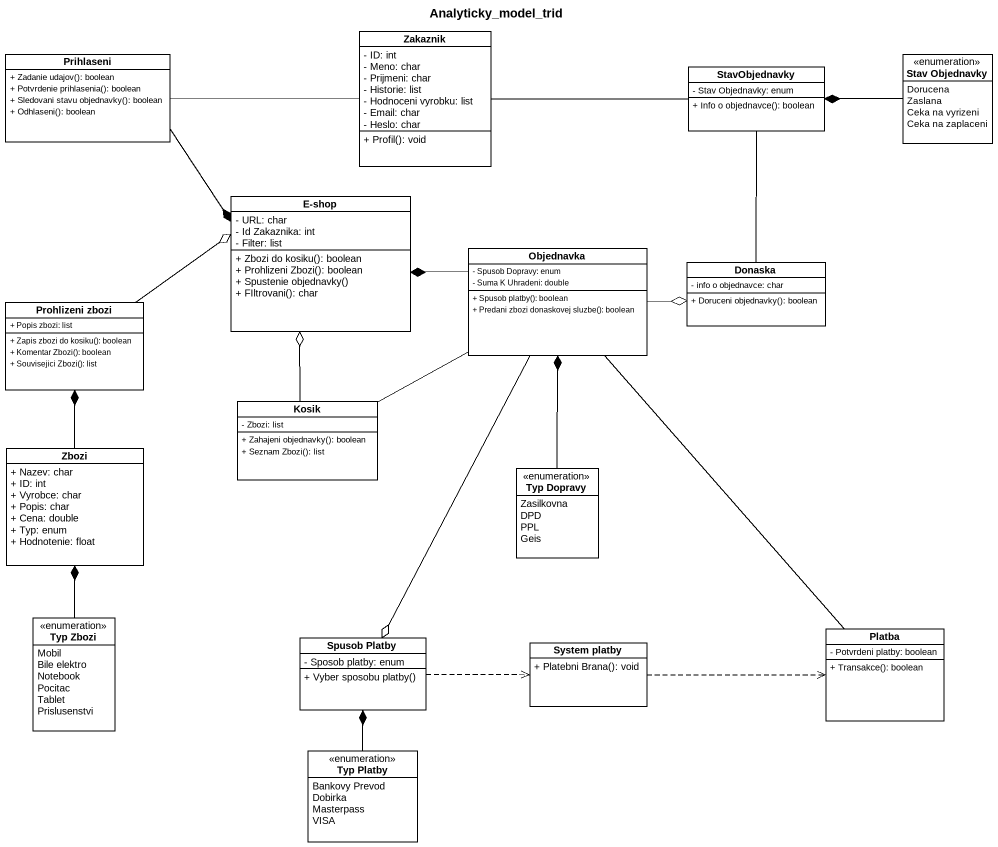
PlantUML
@startuml
title Analyticky_model_trid
hide circle
hide empty members
skinparam classAttributeIconSize 0
class Zakaznik {
  - ID: int
  - Meno: char
  - Prijmeni: char
  - Historie: list
  - Hodnoceni vyrobku: list
  - Email: char
  - Heslo: char
  + Profil(): void
}
class Prihlaseni {
  + Zadanie udajov(): boolean
  + Potvrdenie prihlasenia(): boolean
  + Sledovani stavu objednavky(): boolean
  + Odhlaseni(): boolean
}
class StavObjednavky {
  - Stav Objednavky: enum
  + Info o objednavce(): boolean
}
enum "Stav Objednavky" as Stav_Objednavky {
  Dorucena
  Zaslana
  Ceka na vyrizeni
  Ceka na zaplaceni
}
class "E-shop" as E_shop {
  - URL: char
  - Id Zakaznika: int
  - Filter: list
  + Zbozi do kosiku(): boolean
  + Prohlizeni Zbozi(): boolean
  + Spustenie objednavky()
  + FIltrovani(): char
}
class Objednavka {
  - Spusob Dopravy: enum
  - Suma K Uhradeni: double
  + Spusob platby(): boolean
  + Predani zbozi donaskovej sluzbe(): boolean
}
class Donaska {
  - info o objednavce: char
  + Doruceni objednavky(): boolean
}
class "Prohlizeni zbozi" as Prohlizeni_zbozi {
  + Popis zbozi: list
  + Zapis zbozi do kosiku(): boolean
  + Komentar Zbozi(): boolean
  + Souvisejici Zbozi(): list
}
class Kosik {
  - Zbozi: list
  + Zahajeni objednavky(): boolean
  + Seznam Zbozi(): list
}
class Zbozi {
  + Nazev: char
  + ID: int
  + Vyrobce: char
  + Popis: char
  + Cena: double
  + Typ: enum
  + Hodnotenie: float
}
enum "Typ Dopravy" as Typ_Dopravy {
  Zasilkovna
  DPD
  PPL
  Geis
}
enum "Typ Zbozi" as Typ_Zbozi {
  Mobil
  Bile elektro
  Notebook
  Pocitac
  Tablet
  Prislusenstvi
}
class "Spusob Platby" as Spusob_Platby {
  - Sposob platby: enum
  + Vyber sposobu platby()
}
class "System platby" as System_platby {
  + Platebni Brana(): void
}
class Platba {
  - Potvrdeni platby: boolean
  + Transakce(): boolean
}
enum "Typ Platby" as Typ_Platby {
  Bankovy Prevod
  Dobirka
  Masterpass
  VISA
}
Zakaznik -right- StavObjednavky
Prihlaseni -right- Zakaznik
Prihlaseni --* E_shop
Stav_Objednavky -left-* StavObjednavky
Objednavka -left-* E_shop
Objednavka -right-o Donaska
Objednavka --o Spusob_Platby
Donaska -up- StavObjednavky
Prohlizeni_zbozi -right-o E_shop
Kosik -up-o E_shop
Kosik -right- Objednavka
Zbozi -up-* Prohlizeni_zbozi
Typ_Dopravy -up-* Objednavka
Typ_Zbozi -up-* Zbozi
Spusob_Platby .right.> System_platby
System_platby .right.> Platba
Platba -up- Objednavka
Typ_Platby -up-* Spusob_Platby
@enduml
